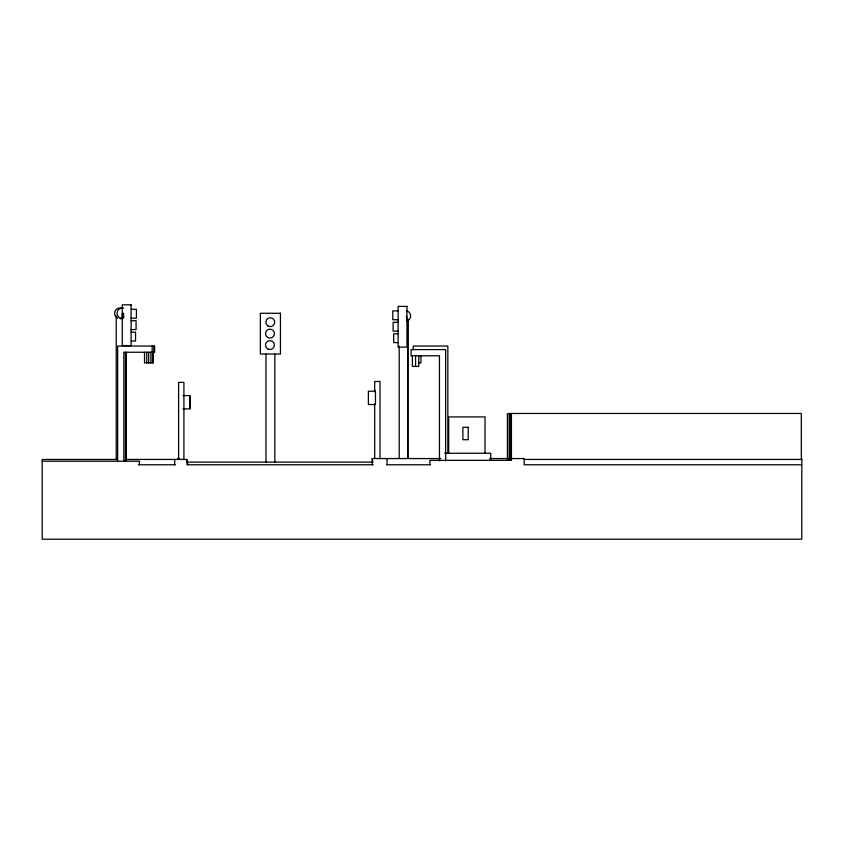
<?xml version="1.0" encoding="UTF-8"?>
<svg xmlns="http://www.w3.org/2000/svg" width="844" height="844" viewBox="0 0 844 844"><rect width="100%" height="100%" fill="white"/><g stroke="black" fill="none" stroke-linecap="round" stroke-linejoin="round"><path stroke-width="1.27" d="M121.399 318.431L120.238 318.578L122.369 318.578L122.369 313.272L123.519 313.272L123.741 318.399M131.115 309.305L136.433 309.305L136.433 318.167L131.115 318.167M398.104 310.887L392.787 310.887L392.787 319.739L398.104 319.739M131.115 320.709L136.084 320.709L136.084 329.571L131.115 329.571M398.104 322.292L393.135 322.292L393.135 331.143L398.104 331.143M131.115 332.167L135.546 332.167L135.546 341.029L131.115 341.029M398.104 333.749L393.673 333.749L393.673 342.601L398.104 342.601M418.603 362.888L420.956 362.888L420.956 355.799M183.011 395.583L190.079 395.583L190.079 408.865L183.011 408.865M444.609 453.26L490.702 453.26L490.702 460.086M177.525 458.566L179.656 458.566M372.246 464.77L372.246 458.566L440.768 458.566M489.52 458.566L510.599 458.566M511.443 458.566L524.187 458.566L524.187 464.77L801.8 464.77M117.274 459.452L42.2 459.452L42.2 539.2L801.8 539.2L801.8 458.566M126.484 459.452L187.073 459.452L187.073 464.77L373.206 464.77M524.187 459.452L801.8 459.452M42.2 461.225L139.418 461.225L139.418 464.77M187.262 462.111L373.206 462.111M138.342 464.77L175.214 464.77M386.742 464.77L430.218 464.77M117.801 318.093L117.263 317.871A5.317 5.307 0 0 1 121.293 308.134M187.073 460.339L187.959 464.77M372.246 458.566L372.605 461.056M801.315 459.452L801.315 413.465L509.839 413.465L509.839 459.452M509.671 460.339L509.671 414.509L511.443 414.509L511.443 460.339L429.912 460.339L429.912 464.77M509.164 459.948L509.164 413.729L507.392 413.729L507.392 459.948M485.015 453.26L485.015 416.925L448.691 416.925L448.691 453.26M447.847 453.376L447.847 346.051L413.296 346.051L413.296 349.775M445.653 460.845L445.653 349.595L411.091 349.595L411.091 355.799L439.45 355.799L439.45 460.835M418.761 355.799L418.761 366.423L412.389 366.423L412.389 355.799M415.575 355.799L415.575 366.423M408.032 319.876L408.032 458.186M407.641 319.876L407.641 458.186M406.502 315.93L406.713 321.058A5.317 5.307 0 0 0 406.713 310.792M399.201 346.219L399.201 458.186M387.069 458.566L387.069 464.77M380.011 458.566L380.011 381.488L374.694 381.488L374.694 391.943M374.694 403.696L374.694 458.566M274.838 354.026L274.838 462.111M265.976 354.026L265.976 462.111M189.626 395.583L189.626 408.865M183.908 459.452L183.908 382.374L178.601 382.374L178.601 459.452M174.687 459.452L174.687 464.77M153.819 346.051L153.819 352.254M153.334 352.254L153.334 362.888L144.514 362.888L144.514 352.254M152.521 352.254L152.521 362.888M152.173 346.051L152.173 352.254M150.876 352.254L150.876 362.888M148.649 352.254L148.649 362.888M146.74 352.254L146.74 362.888M126.283 352.254L126.283 461.225M125.461 352.254L125.461 461.225M123.825 461.225L123.825 352.254L154.631 352.254L154.631 346.051L117.622 346.051L117.622 461.225M116.229 315.899L116.229 459.484M122.369 318.578A5.317 5.307 0 0 1 117.094 312.575A5.317 5.307 0 0 1 123.741 308.134M131.115 304.8L122.253 304.8L122.253 345.555L131.115 345.555L131.115 304.8M406.966 306.383L398.104 306.383L398.104 347.137L406.966 347.137L406.966 306.383M280.44 313.272L260.374 313.272L260.374 354.026L280.44 354.026L280.44 313.272M375.474 391.236L368.385 391.236L368.385 404.529L375.474 404.529L375.474 391.236M189.984 396.722L189.7 401.153L189.984 396.722M189.984 403.4L189.7 407.831L189.984 403.4M468.209 427.307L462.892 427.307L462.892 439.713L468.209 439.713L468.209 427.307M268.075 326.037A4.431 4.431 0 0 0 274.711 322.197A4.431 4.431 0 0 0 268.075 318.367A4.431 4.431 0 0 0 268.075 326.037M267.748 337.442A4.431 4.431 0 0 0 274.395 333.602A4.431 4.431 0 0 0 267.748 329.772A4.431 4.431 0 0 0 267.748 337.442M267.717 348.899A4.431 4.431 0 0 0 274.363 345.059A4.431 4.431 0 0 0 267.717 341.229A4.431 4.431 0 0 0 267.717 348.899"/></g></svg>
